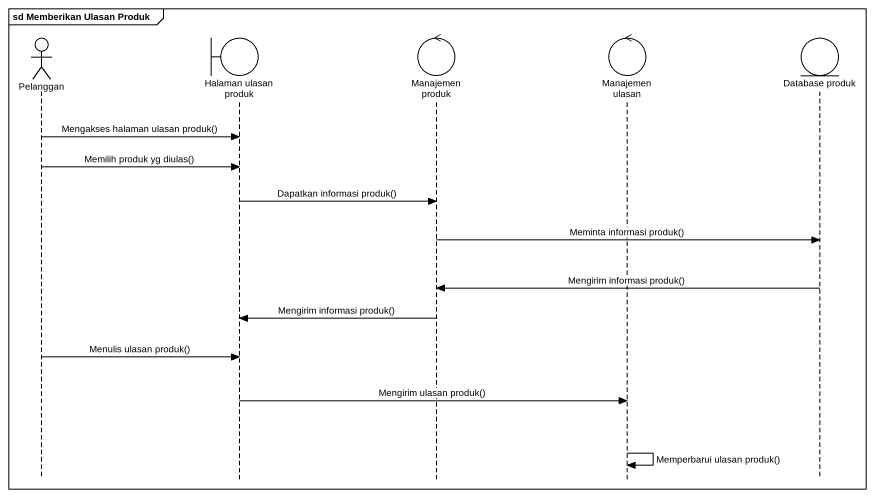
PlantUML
@startuml
mainframe sd Memberikan Ulasan Produk
hide footbox
actor Pelanggan
boundary "Halaman ulasan produk" as Halaman_ulasan_produk
control "Manajemen produk" as Manajemen_produk
control "Manajemen ulasan" as Manajemen_ulasan
entity "Database produk" as Database_produk

Pelanggan -> Halaman_ulasan_produk : Mengakses halaman ulasan produk()
Pelanggan -> Halaman_ulasan_produk : Memilih produk yg diulas()
Halaman_ulasan_produk -> Manajemen_produk : Dapatkan informasi produk()
Manajemen_produk -> Database_produk : Meminta informasi produk()
Database_produk -> Manajemen_produk : Mengirim informasi produk()
Manajemen_produk -> Halaman_ulasan_produk : Mengirim informasi produk()
Pelanggan -> Halaman_ulasan_produk : Menulis ulasan produk()
Halaman_ulasan_produk -> Manajemen_ulasan : Mengirim ulasan produk()
Manajemen_ulasan -> Manajemen_ulasan : Memperbarui ulasan produk()
@enduml
